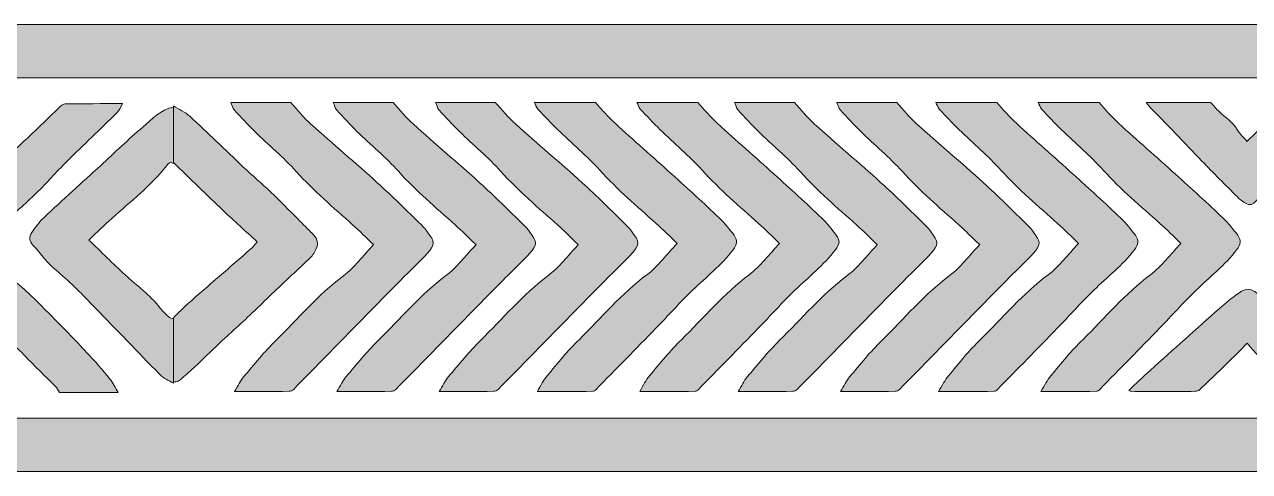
# Model space of a CAD drawing. Header units: millimetres. Extents: x 81 to 254, y 76 to 204.
# Drawn here: x 190.88 to 199, y 193.41 to 196.37 of the extents above; entities that cross this region are included whole.
import ezdxf

# ---------------------------------------------------------------- set-up
doc = ezdxf.new("R2010")
doc.units = ezdxf.units.MM
doc.header["$MEASUREMENT"] = 0
doc.layers.get('0').update_dxf_attribs({"lineweight": 0})

# ---------------------------------------------------------------- blocks, each defined once
blk = doc.blocks.new('Block_10')
at = {"true_color": 0xbbbdbf, "transparency": 33554687}
h = blk.add_hatch(color=9, dxfattribs=at)
h.dxf.hatch_style = 2
h.paths.add_polyline_path([(253.1243, 196.0185), (80.8699, 196.0185), (80.8699, 196.3713), (253.1243, 196.3713)])
h = blk.add_hatch(color=9, dxfattribs=at)
h.dxf.hatch_style = 2
h.paths.add_polyline_path([(253.1243, 193.4133), (80.8699, 193.4133), (80.8699, 193.7661), (253.1243, 193.7661)])
for points in [[(253.1243, 196.0185), (80.8699, 196.0185), (80.8699, 196.3713), (253.1243, 196.3713)], [(253.1243, 193.4133), (80.8699, 193.4133), (80.8699, 193.7661), (253.1243, 193.7661)]]:
    blk.add_lwpolyline(points, close=True)
blk = doc.blocks.new('Block_11')
at = {"true_color": 0xbbbdbf, "transparency": 33554687}
h = blk.add_hatch(color=9, dxfattribs=at)
edge = h.paths.add_edge_path()
edge.add_spline(control_points=[(191.1157, 193.9356), (191.1057, 193.9501), (191.0981, 193.9659), (191.0861, 193.9776), (191.0082, 194.0568), (190.9269, 194.1347), (190.8504, 194.2146), (190.7491, 194.32), (190.6506, 194.4268), (190.55, 194.5323), (190.518, 194.5653), (190.4839, 194.5956), (190.4501, 194.626), (190.366, 194.7011), (190.2806, 194.7755), (190.2121, 194.8651), (190.1869, 194.8974), (190.1807, 194.9271), (190.2041, 194.9587), (190.231, 194.9953), (190.2582, 195.0332), (190.2916, 195.0635), (190.468, 195.2261), (190.6485, 195.386), (190.8263, 195.5486), (190.9262, 195.6402), (191.022, 195.736), (191.1205, 195.829), (191.1291, 195.8373), (191.1419, 195.8462), (191.1526, 195.8462), (191.2745, 195.8476), (191.3982, 195.8476), (191.5325, 195.8476), (191.5177, 195.8228), (191.5112, 195.8021), (191.4967, 195.7883), (191.3858, 195.6788), (191.2721, 195.572), (191.1612, 195.4624), (191.0923, 195.3949), (191.031, 195.3212), (190.9617, 195.255), (190.888, 195.1834), (190.8091, 195.1173), (190.7326, 195.0484), (190.6844, 195.0043), (190.6358, 194.9587), (190.5865, 194.9126), (190.5927, 194.9029), (190.5969, 194.8954), (190.6024, 194.8892), (190.674, 194.8044), (190.754, 194.7266), (190.8394, 194.6556), (190.9145, 194.5936), (190.982, 194.5226), (191.0509, 194.4537), (191.1336, 194.3704), (191.2156, 194.2856), (191.2969, 194.1995), (191.3493, 194.1437), (191.3999, 194.0851), (191.4485, 194.0252), (191.4702, 193.9983), (191.4857, 193.9659), (191.5043, 193.9356), (191.3748, 193.9356), (191.2452, 193.9356), (191.1157, 193.9356)], knot_values=[0, 0, 0, 0, 1, 1, 1, 2, 2, 2, 3, 3, 3, 4, 4, 4, 5, 5, 5, 6, 6, 6, 7, 7, 7, 8, 8, 8, 9, 9, 9, 10, 10, 10, 11, 11, 11, 12, 12, 12, 13, 13, 13, 14, 14, 14, 15, 15, 15, 16, 16, 16, 17, 17, 17, 18, 18, 18, 19, 19, 19, 20, 20, 20, 21, 21, 21, 22, 22, 22, 23, 23, 23, 23], degree=3, periodic=0)
h = blk.add_hatch(color=9, dxfattribs=at)
edge = h.paths.add_edge_path()
edge.add_spline(control_points=[(191.8698, 193.9969), (191.8385, 194.0162), (191.8027, 194.0313), (191.7772, 194.0575), (191.6324, 194.2036), (191.4929, 194.3531), (191.3486, 194.4992), (191.2704, 194.5798), (191.1922, 194.6632), (191.1054, 194.7335), (191.0402, 194.7851), (190.9951, 194.8513), (190.9393, 194.9105), (190.9159, 194.936), (190.9121, 194.9657), (190.9324, 194.9939), (190.9565, 195.0291), (190.9807, 195.0656), (191.013, 195.0945), (191.1364, 195.2109), (191.2624, 195.3239), (191.3882, 195.4383), (191.4795, 195.5231), (191.5701, 195.6106), (191.6666, 195.6912), (191.7276, 195.7436), (191.7823, 195.8104), (191.8698, 195.8249), (191.8698, 195.7001), (191.8698, 195.5754), (191.8698, 195.4514), (191.8481, 195.468), (191.8357, 195.4507), (191.8247, 195.4363), (191.72, 195.3019), (191.5849, 195.1999), (191.4612, 195.0869), (191.4116, 195.0428), (191.3658, 194.9973), (191.3093, 194.945), (191.392, 194.8651), (191.4702, 194.7886), (191.5505, 194.7142), (191.6273, 194.6425), (191.7151, 194.5825), (191.7803, 194.4971), (191.7978, 194.4751), (191.8175, 194.4551), (191.8385, 194.4358), (191.8457, 194.4289), (191.8588, 194.4275), (191.8698, 194.4234), (191.8698, 194.2808), (191.8698, 194.1388), (191.8698, 193.9969)], knot_values=[0, 0, 0, 0, 1, 1, 1, 2, 2, 2, 3, 3, 3, 4, 4, 4, 5, 5, 5, 6, 6, 6, 7, 7, 7, 8, 8, 8, 9, 9, 9, 10, 10, 10, 11, 11, 11, 12, 12, 12, 13, 13, 13, 14, 14, 14, 15, 15, 15, 16, 16, 16, 17, 17, 17, 18, 18, 18, 18], degree=3, periodic=0)
for points, knots in [([(191.1157, 193.9356), (191.1057, 193.9501), (191.0981, 193.9659), (191.0861, 193.9776), (191.0082, 194.0568), (190.9269, 194.1347), (190.8504, 194.2146), (190.7491, 194.32), (190.6506, 194.4268), (190.55, 194.5323), (190.518, 194.5653), (190.4839, 194.5956), (190.4501, 194.626), (190.366, 194.7011), (190.2806, 194.7755), (190.2121, 194.8651), (190.1869, 194.8974), (190.1807, 194.9271), (190.2041, 194.9587), (190.231, 194.9953), (190.2582, 195.0332), (190.2916, 195.0635), (190.468, 195.2261), (190.6485, 195.386), (190.8263, 195.5486), (190.9262, 195.6402), (191.022, 195.736), (191.1205, 195.829), (191.1291, 195.8373), (191.1419, 195.8462), (191.1526, 195.8462), (191.2745, 195.8476), (191.3982, 195.8476), (191.5325, 195.8476), (191.5177, 195.8228), (191.5112, 195.8021), (191.4967, 195.7883), (191.3858, 195.6788), (191.2721, 195.572), (191.1612, 195.4624), (191.0923, 195.3949), (191.031, 195.3212), (190.9617, 195.255), (190.888, 195.1834), (190.8091, 195.1173), (190.7326, 195.0484), (190.6844, 195.0043), (190.6358, 194.9587), (190.5865, 194.9126), (190.5927, 194.9029), (190.5969, 194.8954), (190.6024, 194.8892), (190.674, 194.8044), (190.754, 194.7266), (190.8394, 194.6556), (190.9145, 194.5936), (190.982, 194.5226), (191.0509, 194.4537), (191.1336, 194.3704), (191.2156, 194.2856), (191.2969, 194.1995), (191.3493, 194.1437), (191.3999, 194.0851), (191.4485, 194.0252), (191.4702, 193.9983), (191.4857, 193.9659), (191.5043, 193.9356), (191.3748, 193.9356), (191.2452, 193.9356), (191.1157, 193.9356)], [0, 0, 0, 0, 1, 1, 1, 2, 2, 2, 3, 3, 3, 4, 4, 4, 5, 5, 5, 6, 6, 6, 7, 7, 7, 8, 8, 8, 9, 9, 9, 10, 10, 10, 11, 11, 11, 12, 12, 12, 13, 13, 13, 14, 14, 14, 15, 15, 15, 16, 16, 16, 17, 17, 17, 18, 18, 18, 19, 19, 19, 20, 20, 20, 21, 21, 21, 22, 22, 22, 23, 23, 23, 23]), ([(191.8698, 193.9969), (191.8385, 194.0162), (191.8027, 194.0313), (191.7772, 194.0575), (191.6324, 194.2036), (191.4929, 194.3531), (191.3486, 194.4992), (191.2704, 194.5798), (191.1922, 194.6632), (191.1054, 194.7335), (191.0402, 194.7851), (190.9951, 194.8513), (190.9393, 194.9105), (190.9159, 194.936), (190.9121, 194.9657), (190.9324, 194.9939), (190.9565, 195.0291), (190.9807, 195.0656), (191.013, 195.0945), (191.1364, 195.2109), (191.2624, 195.3239), (191.3882, 195.4383), (191.4795, 195.5231), (191.5701, 195.6106), (191.6666, 195.6912), (191.7276, 195.7436), (191.7823, 195.8104), (191.8698, 195.8249), (191.8698, 195.7001), (191.8698, 195.5754), (191.8698, 195.4514), (191.8481, 195.468), (191.8357, 195.4507), (191.8247, 195.4363), (191.72, 195.3019), (191.5849, 195.1999), (191.4612, 195.0869), (191.4116, 195.0428), (191.3658, 194.9973), (191.3093, 194.945), (191.392, 194.8651), (191.4702, 194.7886), (191.5505, 194.7142), (191.6273, 194.6425), (191.7151, 194.5825), (191.7803, 194.4971), (191.7978, 194.4751), (191.8175, 194.4551), (191.8385, 194.4358), (191.8457, 194.4289), (191.8588, 194.4275), (191.8698, 194.4234), (191.8698, 194.2808), (191.8698, 194.1388), (191.8698, 193.9969)], [0, 0, 0, 0, 1, 1, 1, 2, 2, 2, 3, 3, 3, 4, 4, 4, 5, 5, 5, 6, 6, 6, 7, 7, 7, 8, 8, 8, 9, 9, 9, 10, 10, 10, 11, 11, 11, 12, 12, 12, 13, 13, 13, 14, 14, 14, 15, 15, 15, 16, 16, 16, 17, 17, 17, 18, 18, 18, 18])]:
    blk.add_open_spline(points, degree=3, knots=knots)
blk = doc.blocks.new('Block_5')
at = {"true_color": 0xbbbdbf, "transparency": 33554687}
h = blk.add_hatch(color=9, dxfattribs=at)
edge = h.paths.add_edge_path()
edge.add_spline(control_points=[(191.8698, 195.8324), (191.9067, 195.8097), (191.947, 195.7925), (191.9783, 195.7642), (192.0975, 195.6547), (192.214, 195.541), (192.3304, 195.4301), (192.3911, 195.3735), (192.4552, 195.3191), (192.5154, 195.2619), (192.5771, 195.2034), (192.6357, 195.1421), (192.696, 195.0821), (192.7276, 195.0497), (192.7611, 195.018), (192.7928, 194.9856), (192.8307, 194.947), (192.8327, 194.9099), (192.8048, 194.8651), (192.7976, 194.854), (192.7907, 194.843), (192.7824, 194.834), (192.6963, 194.7521), (192.6095, 194.6707), (192.5227, 194.5895), (192.4786, 194.5474), (192.4365, 194.504), (192.3918, 194.4627), (192.3108, 194.3869), (192.2288, 194.3125), (192.1479, 194.2367), (192.0955, 194.187), (192.0445, 194.1361), (191.9914, 194.0871), (191.9625, 194.0603), (191.9322, 194.0355), (191.9022, 194.0114), (191.894, 194.0052), (191.8802, 194.0065), (191.8698, 194.0045), (191.8698, 194.1464), (191.8698, 194.2884), (191.8698, 194.431), (191.9026, 194.462), (191.9342, 194.4957), (191.9673, 194.5254), (192.1055, 194.6459), (192.2443, 194.7658), (192.3828, 194.8864), (192.3973, 194.8988), (192.4093, 194.9147), (192.4255, 194.9319), (192.3483, 195.0036), (192.2726, 195.0711), (192.1992, 195.1407), (192.0886, 195.2461), (191.979, 195.3529), (191.8698, 195.459), (191.8698, 195.5837), (191.8698, 195.7077), (191.8698, 195.8324)], knot_values=[0, 0, 0, 0, 1, 1, 1, 2, 2, 2, 3, 3, 3, 4, 4, 4, 5, 5, 5, 6, 6, 6, 7, 7, 7, 8, 8, 8, 9, 9, 9, 10, 10, 10, 11, 11, 11, 12, 12, 12, 13, 13, 13, 14, 14, 14, 15, 15, 15, 16, 16, 16, 17, 17, 17, 18, 18, 18, 19, 19, 19, 20, 20, 20, 20], degree=3, periodic=0)
h = blk.add_hatch(color=9, dxfattribs=at)
edge = h.paths.add_edge_path()
edge.add_spline(control_points=[(192.6474, 195.8552), (192.6908, 195.8069), (192.7328, 195.7553), (192.7807, 195.7119), (192.9264, 195.5816), (193.0756, 195.4555), (193.2199, 195.3246), (193.3198, 195.235), (193.415, 195.14), (193.5121, 195.0463), (193.5266, 195.0318), (193.54, 195.0146), (193.5535, 194.9973), (193.6017, 194.9347), (193.6031, 194.914), (193.55, 194.8554), (193.4815, 194.781), (193.4074, 194.7121), (193.3364, 194.6404), (193.2427, 194.5447), (193.149, 194.4482), (193.0546, 194.3524), (192.9251, 194.2201), (192.7955, 194.0878), (192.6663, 193.9569), (192.6581, 193.9493), (192.646, 193.9438), (192.6367, 193.9438), (192.5186, 193.9431), (192.3997, 193.9431), (192.2739, 193.9431), (192.2967, 193.979), (192.3136, 194.0135), (192.3366, 194.041), (192.4045, 194.1223), (192.4717, 194.2057), (192.5475, 194.2794), (192.696, 194.4241), (192.8283, 194.5825), (192.9953, 194.7073), (193.0694, 194.7631), (193.1262, 194.8423), (193.1958, 194.9147), (193.1476, 194.9608), (193.1028, 195.0049), (193.057, 195.0463), (192.9299, 195.16), (192.7993, 195.2702), (192.6839, 195.3983), (192.5978, 195.4927), (192.4996, 195.5747), (192.4083, 195.6636), (192.3615, 195.7091), (192.317, 195.756), (192.2739, 195.8042), (192.2615, 195.8173), (192.2577, 195.8379), (192.2505, 195.8552), (192.3828, 195.8552), (192.5144, 195.8552), (192.6474, 195.8552)], knot_values=[0, 0, 0, 0, 1, 1, 1, 2, 2, 2, 3, 3, 3, 4, 4, 4, 5, 5, 5, 6, 6, 6, 7, 7, 7, 8, 8, 8, 9, 9, 9, 10, 10, 10, 11, 11, 11, 12, 12, 12, 13, 13, 13, 14, 14, 14, 15, 15, 15, 16, 16, 16, 17, 17, 17, 18, 18, 18, 19, 19, 19, 20, 20, 20, 20], degree=3, periodic=0)
h = blk.add_hatch(color=9, dxfattribs=at)
edge = h.paths.add_edge_path()
edge.add_spline(control_points=[(193.3247, 195.8552), (193.3691, 195.8069), (193.4105, 195.7553), (193.4591, 195.7119), (193.6031, 195.5816), (193.7533, 195.4555), (193.8983, 195.3246), (193.9968, 195.235), (194.0926, 195.14), (194.1894, 195.0463), (194.2053, 195.0318), (194.2183, 195.0146), (194.2314, 194.9973), (194.2783, 194.9347), (194.2817, 194.914), (194.2287, 194.8554), (194.1598, 194.781), (194.0854, 194.7121), (194.0144, 194.6404), (193.9193, 194.5447), (193.8256, 194.4482), (193.7319, 194.3524), (193.6024, 194.2201), (193.4728, 194.0878), (193.3433, 193.9569), (193.3364, 193.9493), (193.324, 193.9438), (193.3143, 193.9438), (193.1965, 193.9431), (193.0784, 193.9431), (192.9523, 193.9431), (192.9757, 193.979), (192.9912, 194.0135), (193.014, 194.041), (193.0829, 194.1223), (193.1497, 194.2057), (193.2255, 194.2794), (193.3729, 194.4241), (193.5066, 194.5825), (193.6726, 194.7073), (193.7477, 194.7631), (193.8046, 194.8423), (193.8745, 194.9147), (193.8256, 194.9608), (193.7812, 195.0049), (193.7354, 195.0463), (193.6079, 195.16), (193.4776, 195.2702), (193.3619, 195.3983), (193.2765, 195.4927), (193.1779, 195.5747), (193.0856, 195.6636), (193.0398, 195.7091), (192.9953, 195.756), (192.9519, 195.8042), (192.9399, 195.8173), (192.9361, 195.8379), (192.9288, 195.8552), (193.0608, 195.8552), (193.1927, 195.8552), (193.3247, 195.8552)], knot_values=[0, 0, 0, 0, 1, 1, 1, 2, 2, 2, 3, 3, 3, 4, 4, 4, 5, 5, 5, 6, 6, 6, 7, 7, 7, 8, 8, 8, 9, 9, 9, 10, 10, 10, 11, 11, 11, 12, 12, 12, 13, 13, 13, 14, 14, 14, 15, 15, 15, 16, 16, 16, 17, 17, 17, 18, 18, 18, 19, 19, 19, 20, 20, 20, 20], degree=3, periodic=0)
h = blk.add_hatch(color=9, dxfattribs=at)
edge = h.paths.add_edge_path()
edge.add_spline(control_points=[(194.002, 195.8552), (194.0478, 195.8069), (194.0881, 195.7553), (194.1371, 195.7119), (194.2824, 195.5816), (194.4312, 195.4555), (194.577, 195.3246), (194.6759, 195.235), (194.7716, 195.14), (194.8667, 195.0463), (194.8833, 195.0318), (194.8963, 195.0146), (194.9094, 194.9973), (194.9566, 194.9347), (194.9597, 194.914), (194.906, 194.8554), (194.8371, 194.781), (194.763, 194.7121), (194.692, 194.6404), (194.5976, 194.5447), (194.5046, 194.4482), (194.4103, 194.3524), (194.2807, 194.2201), (194.1512, 194.0878), (194.0206, 193.9569), (194.0144, 193.9493), (194.002, 193.9438), (193.992, 193.9438), (193.8745, 193.9431), (193.756, 193.9431), (193.6306, 193.9431), (193.6527, 193.979), (193.6689, 194.0135), (193.6923, 194.041), (193.7602, 194.1223), (193.828, 194.2057), (193.9028, 194.2794), (194.0509, 194.4241), (194.1839, 194.5825), (194.3496, 194.7073), (194.4251, 194.7631), (194.4829, 194.8423), (194.5515, 194.9147), (194.5029, 194.9608), (194.4599, 195.0049), (194.4134, 195.0463), (194.2852, 195.16), (194.1549, 195.2702), (194.0396, 195.3983), (193.9545, 195.4927), (193.8552, 195.5747), (193.7643, 195.6636), (193.7174, 195.7091), (193.6726, 195.756), (193.6299, 195.8042), (193.6182, 195.8173), (193.6134, 195.8379), (193.6068, 195.8552), (193.7381, 195.8552), (193.8714, 195.8552), (194.002, 195.8552)], knot_values=[0, 0, 0, 0, 1, 1, 1, 2, 2, 2, 3, 3, 3, 4, 4, 4, 5, 5, 5, 6, 6, 6, 7, 7, 7, 8, 8, 8, 9, 9, 9, 10, 10, 10, 11, 11, 11, 12, 12, 12, 13, 13, 13, 14, 14, 14, 15, 15, 15, 16, 16, 16, 17, 17, 17, 18, 18, 18, 19, 19, 19, 20, 20, 20, 20], degree=3, periodic=0)
h = blk.add_hatch(color=9, dxfattribs=at)
edge = h.paths.add_edge_path()
edge.add_spline(control_points=[(194.6659, 195.8552), (194.7082, 195.809), (194.7482, 195.7601), (194.7951, 195.7174), (194.9191, 195.6037), (195.0466, 195.4935), (195.1713, 195.3805), (195.2774, 195.2847), (195.3835, 195.1882), (195.4865, 195.0897), (195.5227, 195.0559), (195.5537, 195.0166), (195.5833, 194.9774), (195.6098, 194.9402), (195.6036, 194.9174), (195.5771, 194.8809), (195.5006, 194.7782), (195.3993, 194.7011), (195.308, 194.6129), (195.225, 194.5316), (195.1471, 194.4448), (195.0659, 194.3614), (194.9342, 194.2256), (194.8013, 194.0913), (194.6696, 193.9562), (194.6641, 193.9507), (194.6545, 193.9438), (194.6483, 193.9438), (194.5274, 193.9431), (194.4078, 193.9431), (194.2804, 193.9431), (194.3041, 193.9824), (194.3203, 194.0182), (194.3455, 194.0472), (194.414, 194.1285), (194.4805, 194.2119), (194.5567, 194.2856), (194.7045, 194.431), (194.8378, 194.5901), (195.0066, 194.7155), (195.0807, 194.772), (195.1375, 194.8506), (195.2071, 194.9229), (195.1582, 194.9698), (195.1134, 195.0132), (195.0672, 195.0545), (194.9411, 195.1682), (194.8099, 195.2791), (194.6952, 195.4066), (194.6083, 195.5017), (194.5077, 195.5851), (194.4158, 195.6746), (194.3706, 195.7187), (194.3276, 195.7649), (194.2845, 195.8118), (194.2731, 195.8235), (194.269, 195.8407), (194.2611, 195.8552), (194.3968, 195.8552), (194.5311, 195.8552), (194.6659, 195.8552)], knot_values=[0, 0, 0, 0, 1, 1, 1, 2, 2, 2, 3, 3, 3, 4, 4, 4, 5, 5, 5, 6, 6, 6, 7, 7, 7, 8, 8, 8, 9, 9, 9, 10, 10, 10, 11, 11, 11, 12, 12, 12, 13, 13, 13, 14, 14, 14, 15, 15, 15, 16, 16, 16, 17, 17, 17, 18, 18, 18, 19, 19, 19, 20, 20, 20, 20], degree=3, periodic=0)
h = blk.add_hatch(color=9, dxfattribs=at)
edge = h.paths.add_edge_path()
edge.add_spline(control_points=[(195.3435, 195.8552), (195.3859, 195.809), (195.4265, 195.7601), (195.4724, 195.7174), (195.5964, 195.6037), (195.7246, 195.4935), (195.8486, 195.3805), (195.9547, 195.2847), (196.0608, 195.1882), (196.1652, 195.0897), (196.2007, 195.0559), (196.232, 195.0166), (196.2606, 194.9774), (196.2882, 194.9402), (196.2827, 194.9174), (196.2554, 194.8809), (196.1779, 194.7782), (196.0773, 194.7011), (195.986, 194.6129), (195.9026, 194.5316), (195.8251, 194.4448), (195.7432, 194.3614), (195.6122, 194.2256), (195.4796, 194.0913), (195.3477, 193.9562), (195.3421, 193.9507), (195.3328, 193.9438), (195.3256, 193.9438), (195.2057, 193.9431), (195.0858, 193.9431), (194.9584, 193.9431), (194.9825, 193.9824), (194.999, 194.0182), (195.0231, 194.0472), (195.0924, 194.1285), (195.1588, 194.2119), (195.2347, 194.2856), (195.3828, 194.431), (195.5165, 194.5901), (195.6832, 194.7155), (195.759, 194.772), (195.8162, 194.8506), (195.8844, 194.9229), (195.8362, 194.9698), (195.7917, 195.0132), (195.7459, 195.0545), (195.6184, 195.1682), (195.4886, 195.2791), (195.3725, 195.4066), (195.286, 195.5017), (195.1871, 195.5851), (195.0948, 195.6746), (195.0486, 195.7187), (195.0059, 195.7649), (194.9625, 195.8118), (194.9511, 195.8235), (194.948, 195.8407), (194.9394, 195.8552), (195.0738, 195.8552), (195.2095, 195.8552), (195.3435, 195.8552)], knot_values=[0, 0, 0, 0, 1, 1, 1, 2, 2, 2, 3, 3, 3, 4, 4, 4, 5, 5, 5, 6, 6, 6, 7, 7, 7, 8, 8, 8, 9, 9, 9, 10, 10, 10, 11, 11, 11, 12, 12, 12, 13, 13, 13, 14, 14, 14, 15, 15, 15, 16, 16, 16, 17, 17, 17, 18, 18, 18, 19, 19, 19, 20, 20, 20, 20], degree=3, periodic=0)
h = blk.add_hatch(color=9, dxfattribs=at)
edge = h.paths.add_edge_path()
edge.add_spline(control_points=[(195.9829, 195.8552), (196.0274, 195.8069), (196.069, 195.7553), (196.1173, 195.7119), (196.2623, 195.5816), (196.4115, 195.4555), (196.5566, 195.3246), (196.6561, 195.235), (196.7512, 195.14), (196.8476, 195.0463), (196.8635, 195.0318), (196.8766, 195.0146), (196.8897, 194.9973), (196.9365, 194.9347), (196.94, 194.914), (196.8876, 194.8554), (196.818, 194.781), (196.7439, 194.7121), (196.6723, 194.6404), (196.5782, 194.5447), (196.4838, 194.4482), (196.3898, 194.3524), (196.2606, 194.2201), (196.1311, 194.0878), (196.0015, 193.9569), (195.9946, 193.9493), (195.9822, 193.9438), (195.9719, 193.9438), (195.8548, 193.9431), (195.7363, 193.9431), (195.6109, 193.9431), (195.6333, 193.979), (195.6487, 194.0135), (195.6722, 194.041), (195.7418, 194.1223), (195.8079, 194.2057), (195.883, 194.2794), (196.0312, 194.4241), (196.1645, 194.5825), (196.3309, 194.7073), (196.406, 194.7631), (196.4632, 194.8423), (196.5324, 194.9147), (196.4838, 194.9608), (196.4397, 195.0049), (196.3936, 195.0463), (196.2654, 195.16), (196.1359, 195.2702), (196.0208, 195.3983), (195.9354, 195.4927), (195.8362, 195.5747), (195.7445, 195.6636), (195.698, 195.7091), (195.6536, 195.756), (195.6098, 195.8042), (195.5981, 195.8173), (195.5943, 195.8379), (195.5874, 195.8552), (195.719, 195.8552), (195.851, 195.8552), (195.9829, 195.8552)], knot_values=[0, 0, 0, 0, 1, 1, 1, 2, 2, 2, 3, 3, 3, 4, 4, 4, 5, 5, 5, 6, 6, 6, 7, 7, 7, 8, 8, 8, 9, 9, 9, 10, 10, 10, 11, 11, 11, 12, 12, 12, 13, 13, 13, 14, 14, 14, 15, 15, 15, 16, 16, 16, 17, 17, 17, 18, 18, 18, 19, 19, 19, 20, 20, 20, 20], degree=3, periodic=0)
h = blk.add_hatch(color=9, dxfattribs=at)
edge = h.paths.add_edge_path()
edge.add_spline(control_points=[(196.6613, 195.8552), (196.7057, 195.8069), (196.7471, 195.7553), (196.7946, 195.7119), (196.9407, 195.5816), (197.0895, 195.4555), (197.2349, 195.3246), (197.3341, 195.235), (197.4292, 195.14), (197.5246, 195.0463), (197.5408, 195.0318), (197.5542, 195.0146), (197.5673, 194.9973), (197.6149, 194.9347), (197.6173, 194.914), (197.5642, 194.8554), (197.4953, 194.781), (197.4216, 194.7121), (197.3503, 194.6404), (197.2559, 194.5447), (197.1632, 194.4482), (197.0688, 194.3524), (196.9393, 194.2201), (196.8094, 194.0878), (196.6799, 193.9569), (196.6723, 193.9493), (196.6602, 193.9438), (196.6502, 193.9438), (196.5324, 193.9431), (196.4136, 193.9431), (196.2889, 193.9431), (196.3109, 193.979), (196.3271, 194.0135), (196.3505, 194.041), (196.4184, 194.1223), (196.4856, 194.2057), (196.5621, 194.2794), (196.7088, 194.4241), (196.8421, 194.5825), (197.0089, 194.7073), (197.0833, 194.7631), (197.1412, 194.8423), (197.2107, 194.9147), (197.1605, 194.9608), (197.1177, 195.0049), (197.0719, 195.0463), (196.9445, 195.16), (196.8132, 195.2702), (196.6988, 195.3983), (196.612, 195.4927), (196.5135, 195.5747), (196.4225, 195.6636), (196.3757, 195.7091), (196.3309, 195.756), (196.2882, 195.8042), (196.2764, 195.8173), (196.2716, 195.8379), (196.2647, 195.8552), (196.397, 195.8552), (196.5293, 195.8552), (196.6613, 195.8552)], knot_values=[0, 0, 0, 0, 1, 1, 1, 2, 2, 2, 3, 3, 3, 4, 4, 4, 5, 5, 5, 6, 6, 6, 7, 7, 7, 8, 8, 8, 9, 9, 9, 10, 10, 10, 11, 11, 11, 12, 12, 12, 13, 13, 13, 14, 14, 14, 15, 15, 15, 16, 16, 16, 17, 17, 17, 18, 18, 18, 19, 19, 19, 20, 20, 20, 20], degree=3, periodic=0)
h = blk.add_hatch(color=9, dxfattribs=at)
edge = h.paths.add_edge_path()
edge.add_spline(control_points=[(197.3238, 195.8552), (197.3668, 195.809), (197.4064, 195.7601), (197.4533, 195.7174), (197.5773, 195.6037), (197.7048, 195.4935), (197.8295, 195.3805), (197.9356, 195.2847), (198.0417, 195.1882), (198.1451, 195.0897), (198.1816, 195.0559), (198.2119, 195.0166), (198.2415, 194.9774), (198.2691, 194.9402), (198.2622, 194.9174), (198.2353, 194.8809), (198.1588, 194.7782), (198.0575, 194.7011), (197.9659, 194.6129), (197.8825, 194.5316), (197.8054, 194.4448), (197.7241, 194.3614), (197.5932, 194.2256), (197.4602, 194.0913), (197.3286, 193.9562), (197.3224, 193.9507), (197.3138, 193.9438), (197.3065, 193.9438), (197.1866, 193.9431), (197.0661, 193.9431), (196.9383, 193.9431), (196.9627, 193.9824), (196.9792, 194.0182), (197.004, 194.0472), (197.0719, 194.1285), (197.1391, 194.2119), (197.2146, 194.2856), (197.363, 194.431), (197.4964, 194.5901), (197.6648, 194.7155), (197.7399, 194.772), (197.7968, 194.8506), (197.8653, 194.9229), (197.8164, 194.9698), (197.7716, 195.0132), (197.7265, 195.0545), (197.5994, 195.1682), (197.4684, 195.2791), (197.3534, 195.4059), (197.2659, 195.5017), (197.167, 195.5851), (197.074, 195.6746), (197.0288, 195.7187), (196.9858, 195.7649), (196.9427, 195.8118), (196.9324, 195.8235), (196.9276, 195.8407), (196.919, 195.8552), (197.0544, 195.8552), (197.1894, 195.8552), (197.3238, 195.8552)], knot_values=[0, 0, 0, 0, 1, 1, 1, 2, 2, 2, 3, 3, 3, 4, 4, 4, 5, 5, 5, 6, 6, 6, 7, 7, 7, 8, 8, 8, 9, 9, 9, 10, 10, 10, 11, 11, 11, 12, 12, 12, 13, 13, 13, 14, 14, 14, 15, 15, 15, 16, 16, 16, 17, 17, 17, 18, 18, 18, 19, 19, 19, 20, 20, 20, 20], degree=3, periodic=0)
h = blk.add_hatch(color=9, dxfattribs=at)
edge = h.paths.add_edge_path()
edge.add_spline(control_points=[(198.0011, 195.8552), (198.0441, 195.809), (198.0848, 195.7601), (198.1303, 195.7174), (198.255, 195.6037), (198.3821, 195.4935), (198.5078, 195.3805), (198.6136, 195.2847), (198.7197, 195.1882), (198.8237, 195.0897), (198.8582, 195.0559), (198.8902, 195.0166), (198.9195, 194.9774), (198.9464, 194.9402), (198.9409, 194.9174), (198.9126, 194.8809), (198.8358, 194.7782), (198.7349, 194.7011), (198.6446, 194.6129), (198.5609, 194.5316), (198.483, 194.4448), (198.4017, 194.3614), (198.2705, 194.2256), (198.1378, 194.0913), (198.0059, 193.9562), (197.9997, 193.9507), (197.9911, 193.9438), (197.9845, 193.9438), (197.8639, 193.9431), (197.7437, 193.9431), (197.6166, 193.9431), (197.6407, 193.9824), (197.6573, 194.0182), (197.6821, 194.0472), (197.7499, 194.1285), (197.8171, 194.2119), (197.8929, 194.2856), (198.041, 194.431), (198.1747, 194.5901), (198.3421, 194.7155), (198.4172, 194.772), (198.4751, 194.8506), (198.5433, 194.9229), (198.4944, 194.9698), (198.4503, 195.0132), (198.4048, 195.0545), (198.276, 195.1682), (198.1464, 195.2791), (198.0307, 195.4059), (197.9442, 195.5017), (197.8454, 195.5851), (197.7527, 195.6746), (197.7061, 195.7187), (197.6638, 195.7649), (197.6204, 195.8118), (197.6097, 195.8235), (197.6056, 195.8407), (197.598, 195.8552), (197.732, 195.8552), (197.867, 195.8552), (198.0011, 195.8552)], knot_values=[0, 0, 0, 0, 1, 1, 1, 2, 2, 2, 3, 3, 3, 4, 4, 4, 5, 5, 5, 6, 6, 6, 7, 7, 7, 8, 8, 8, 9, 9, 9, 10, 10, 10, 11, 11, 11, 12, 12, 12, 13, 13, 13, 14, 14, 14, 15, 15, 15, 16, 16, 16, 17, 17, 17, 18, 18, 18, 19, 19, 19, 20, 20, 20, 20], degree=3, periodic=0)
h = blk.add_hatch(color=9, dxfattribs=at)
edge = h.paths.add_edge_path()
edge.add_spline(control_points=[(199.7381, 195.8552), (199.6895, 195.8097), (199.6403, 195.7649), (199.5927, 195.7187), (199.5169, 195.6471), (199.4435, 195.5741), (199.3691, 195.5031), (199.3133, 195.4507), (199.2547, 195.4025), (199.1993, 195.3508), (199.1441, 195.3005), (199.089, 195.2495), (199.0356, 195.1979), (199.0112, 195.1737), (198.9874, 195.1758), (198.9622, 195.1944), (198.9464, 195.2061), (198.9309, 195.2172), (198.9174, 195.2302), (198.8389, 195.3095), (198.7593, 195.388), (198.6818, 195.468), (198.564, 195.5906), (198.4462, 195.7139), (198.327, 195.8373), (198.3221, 195.8428), (198.318, 195.849), (198.3139, 195.8552), (198.4565, 195.8552), (198.5984, 195.8552), (198.7404, 195.8552), (198.7593, 195.8352), (198.7769, 195.8138), (198.7965, 195.7952), (198.8372, 195.756), (198.8871, 195.727), (198.9168, 195.676), (198.9333, 195.6464), (198.9605, 195.6223), (198.9808, 195.5982), (199.0346, 195.6492), (199.0776, 195.6919), (199.1235, 195.7319), (199.1696, 195.7739), (199.2182, 195.8138), (199.2654, 195.8552), (199.4232, 195.8552), (199.581, 195.8552), (199.7381, 195.8552)], knot_values=[0, 0, 0, 0, 1, 1, 1, 2, 2, 2, 3, 3, 3, 4, 4, 4, 5, 5, 5, 6, 6, 6, 7, 7, 7, 8, 8, 8, 9, 9, 9, 10, 10, 10, 11, 11, 11, 12, 12, 12, 13, 13, 13, 14, 14, 14, 15, 15, 15, 16, 16, 16, 16], degree=3, periodic=0)
h = blk.add_hatch(color=9, dxfattribs=at)
edge = h.paths.add_edge_path()
edge.add_spline(control_points=[(199.7339, 193.9431), (199.5968, 193.9431), (199.4601, 193.9431), (199.3233, 193.9438), (199.3116, 193.9445), (199.2985, 193.9542), (199.2885, 193.9631), (199.2158, 194.0293), (199.1431, 194.0961), (199.0711, 194.1643), (199.0408, 194.194), (199.0136, 194.227), (198.9815, 194.2622), (198.9612, 194.2415), (198.9457, 194.2229), (198.9281, 194.2057), (198.8417, 194.1216), (198.7552, 194.0375), (198.6687, 193.9548), (198.6608, 193.948), (198.6481, 193.9438), (198.6384, 193.9438), (198.4965, 193.9431), (198.3538, 193.9431), (198.2119, 193.9438), (198.2119, 193.9438), (198.2071, 193.9459), (198.1981, 193.9501), (198.2464, 193.9955), (198.2925, 194.0396), (198.3404, 194.0823), (198.4923, 194.2194), (198.6453, 194.3566), (198.7989, 194.4923), (198.8399, 194.5288), (198.8816, 194.5626), (198.9261, 194.5943), (198.9753, 194.6294), (199.005, 194.6273), (199.0494, 194.5915), (199.1417, 194.5206), (199.2306, 194.4461), (199.3088, 194.3586), (199.365, 194.2939), (199.4342, 194.2401), (199.4969, 194.1815), (199.5782, 194.1058), (199.6588, 194.03), (199.7402, 193.9542), (199.7381, 193.9507), (199.7353, 193.9466), (199.7339, 193.9431)], knot_values=[0, 0, 0, 0, 1, 1, 1, 2, 2, 2, 3, 3, 3, 4, 4, 4, 5, 5, 5, 6, 6, 6, 7, 7, 7, 8, 8, 8, 9, 9, 9, 10, 10, 10, 11, 11, 11, 12, 12, 12, 13, 13, 13, 14, 14, 14, 15, 15, 15, 16, 16, 16, 17, 17, 17, 17], degree=3, periodic=0)
for points, knots in [([(191.8698, 195.8324), (191.9067, 195.8097), (191.947, 195.7925), (191.9783, 195.7642), (192.0975, 195.6547), (192.214, 195.541), (192.3304, 195.4301), (192.3911, 195.3735), (192.4552, 195.3191), (192.5154, 195.2619), (192.5771, 195.2034), (192.6357, 195.1421), (192.696, 195.0821), (192.7276, 195.0497), (192.7611, 195.018), (192.7928, 194.9856), (192.8307, 194.947), (192.8327, 194.9099), (192.8048, 194.8651), (192.7976, 194.854), (192.7907, 194.843), (192.7824, 194.834), (192.6963, 194.7521), (192.6095, 194.6707), (192.5227, 194.5895), (192.4786, 194.5474), (192.4365, 194.504), (192.3918, 194.4627), (192.3108, 194.3869), (192.2288, 194.3125), (192.1479, 194.2367), (192.0955, 194.187), (192.0445, 194.1361), (191.9914, 194.0871), (191.9625, 194.0603), (191.9322, 194.0355), (191.9022, 194.0114), (191.894, 194.0052), (191.8802, 194.0065), (191.8698, 194.0045), (191.8698, 194.1464), (191.8698, 194.2884), (191.8698, 194.431), (191.9026, 194.462), (191.9342, 194.4957), (191.9673, 194.5254), (192.1055, 194.6459), (192.2443, 194.7658), (192.3828, 194.8864), (192.3973, 194.8988), (192.4093, 194.9147), (192.4255, 194.9319), (192.3483, 195.0036), (192.2726, 195.0711), (192.1992, 195.1407), (192.0886, 195.2461), (191.979, 195.3529), (191.8698, 195.459), (191.8698, 195.5837), (191.8698, 195.7077), (191.8698, 195.8324)], [0, 0, 0, 0, 1, 1, 1, 2, 2, 2, 3, 3, 3, 4, 4, 4, 5, 5, 5, 6, 6, 6, 7, 7, 7, 8, 8, 8, 9, 9, 9, 10, 10, 10, 11, 11, 11, 12, 12, 12, 13, 13, 13, 14, 14, 14, 15, 15, 15, 16, 16, 16, 17, 17, 17, 18, 18, 18, 19, 19, 19, 20, 20, 20, 20]), ([(192.6474, 195.8552), (192.6908, 195.8069), (192.7328, 195.7553), (192.7807, 195.7119), (192.9264, 195.5816), (193.0756, 195.4555), (193.2199, 195.3246), (193.3198, 195.235), (193.415, 195.14), (193.5121, 195.0463), (193.5266, 195.0318), (193.54, 195.0146), (193.5535, 194.9973), (193.6017, 194.9347), (193.6031, 194.914), (193.55, 194.8554), (193.4815, 194.781), (193.4074, 194.7121), (193.3364, 194.6404), (193.2427, 194.5447), (193.149, 194.4482), (193.0546, 194.3524), (192.9251, 194.2201), (192.7955, 194.0878), (192.6663, 193.9569), (192.6581, 193.9493), (192.646, 193.9438), (192.6367, 193.9438), (192.5186, 193.9431), (192.3997, 193.9431), (192.2739, 193.9431), (192.2967, 193.979), (192.3136, 194.0135), (192.3366, 194.041), (192.4045, 194.1223), (192.4717, 194.2057), (192.5475, 194.2794), (192.696, 194.4241), (192.8283, 194.5825), (192.9953, 194.7073), (193.0694, 194.7631), (193.1262, 194.8423), (193.1958, 194.9147), (193.1476, 194.9608), (193.1028, 195.0049), (193.057, 195.0463), (192.9299, 195.16), (192.7993, 195.2702), (192.6839, 195.3983), (192.5978, 195.4927), (192.4996, 195.5747), (192.4083, 195.6636), (192.3615, 195.7091), (192.317, 195.756), (192.2739, 195.8042), (192.2615, 195.8173), (192.2577, 195.8379), (192.2505, 195.8552), (192.3828, 195.8552), (192.5144, 195.8552), (192.6474, 195.8552)], [0, 0, 0, 0, 1, 1, 1, 2, 2, 2, 3, 3, 3, 4, 4, 4, 5, 5, 5, 6, 6, 6, 7, 7, 7, 8, 8, 8, 9, 9, 9, 10, 10, 10, 11, 11, 11, 12, 12, 12, 13, 13, 13, 14, 14, 14, 15, 15, 15, 16, 16, 16, 17, 17, 17, 18, 18, 18, 19, 19, 19, 20, 20, 20, 20]), ([(193.3247, 195.8552), (193.3691, 195.8069), (193.4105, 195.7553), (193.4591, 195.7119), (193.6031, 195.5816), (193.7533, 195.4555), (193.8983, 195.3246), (193.9968, 195.235), (194.0926, 195.14), (194.1894, 195.0463), (194.2053, 195.0318), (194.2183, 195.0146), (194.2314, 194.9973), (194.2783, 194.9347), (194.2817, 194.914), (194.2287, 194.8554), (194.1598, 194.781), (194.0854, 194.7121), (194.0144, 194.6404), (193.9193, 194.5447), (193.8256, 194.4482), (193.7319, 194.3524), (193.6024, 194.2201), (193.4728, 194.0878), (193.3433, 193.9569), (193.3364, 193.9493), (193.324, 193.9438), (193.3143, 193.9438), (193.1965, 193.9431), (193.0784, 193.9431), (192.9523, 193.9431), (192.9757, 193.979), (192.9912, 194.0135), (193.014, 194.041), (193.0829, 194.1223), (193.1497, 194.2057), (193.2255, 194.2794), (193.3729, 194.4241), (193.5066, 194.5825), (193.6726, 194.7073), (193.7477, 194.7631), (193.8046, 194.8423), (193.8745, 194.9147), (193.8256, 194.9608), (193.7812, 195.0049), (193.7354, 195.0463), (193.6079, 195.16), (193.4776, 195.2702), (193.3619, 195.3983), (193.2765, 195.4927), (193.1779, 195.5747), (193.0856, 195.6636), (193.0398, 195.7091), (192.9953, 195.756), (192.9519, 195.8042), (192.9399, 195.8173), (192.9361, 195.8379), (192.9288, 195.8552), (193.0608, 195.8552), (193.1927, 195.8552), (193.3247, 195.8552)], [0, 0, 0, 0, 1, 1, 1, 2, 2, 2, 3, 3, 3, 4, 4, 4, 5, 5, 5, 6, 6, 6, 7, 7, 7, 8, 8, 8, 9, 9, 9, 10, 10, 10, 11, 11, 11, 12, 12, 12, 13, 13, 13, 14, 14, 14, 15, 15, 15, 16, 16, 16, 17, 17, 17, 18, 18, 18, 19, 19, 19, 20, 20, 20, 20]), ([(194.002, 195.8552), (194.0478, 195.8069), (194.0881, 195.7553), (194.1371, 195.7119), (194.2824, 195.5816), (194.4312, 195.4555), (194.577, 195.3246), (194.6759, 195.235), (194.7716, 195.14), (194.8667, 195.0463), (194.8833, 195.0318), (194.8963, 195.0146), (194.9094, 194.9973), (194.9566, 194.9347), (194.9597, 194.914), (194.906, 194.8554), (194.8371, 194.781), (194.763, 194.7121), (194.692, 194.6404), (194.5976, 194.5447), (194.5046, 194.4482), (194.4103, 194.3524), (194.2807, 194.2201), (194.1512, 194.0878), (194.0206, 193.9569), (194.0144, 193.9493), (194.002, 193.9438), (193.992, 193.9438), (193.8745, 193.9431), (193.756, 193.9431), (193.6306, 193.9431), (193.6527, 193.979), (193.6689, 194.0135), (193.6923, 194.041), (193.7602, 194.1223), (193.828, 194.2057), (193.9028, 194.2794), (194.0509, 194.4241), (194.1839, 194.5825), (194.3496, 194.7073), (194.4251, 194.7631), (194.4829, 194.8423), (194.5515, 194.9147), (194.5029, 194.9608), (194.4599, 195.0049), (194.4134, 195.0463), (194.2852, 195.16), (194.1549, 195.2702), (194.0396, 195.3983), (193.9545, 195.4927), (193.8552, 195.5747), (193.7643, 195.6636), (193.7174, 195.7091), (193.6726, 195.756), (193.6299, 195.8042), (193.6182, 195.8173), (193.6134, 195.8379), (193.6068, 195.8552), (193.7381, 195.8552), (193.8714, 195.8552), (194.002, 195.8552)], [0, 0, 0, 0, 1, 1, 1, 2, 2, 2, 3, 3, 3, 4, 4, 4, 5, 5, 5, 6, 6, 6, 7, 7, 7, 8, 8, 8, 9, 9, 9, 10, 10, 10, 11, 11, 11, 12, 12, 12, 13, 13, 13, 14, 14, 14, 15, 15, 15, 16, 16, 16, 17, 17, 17, 18, 18, 18, 19, 19, 19, 20, 20, 20, 20]), ([(194.6659, 195.8552), (194.7082, 195.809), (194.7482, 195.7601), (194.7951, 195.7174), (194.9191, 195.6037), (195.0466, 195.4935), (195.1713, 195.3805), (195.2774, 195.2847), (195.3835, 195.1882), (195.4865, 195.0897), (195.5227, 195.0559), (195.5537, 195.0166), (195.5833, 194.9774), (195.6098, 194.9402), (195.6036, 194.9174), (195.5771, 194.8809), (195.5006, 194.7782), (195.3993, 194.7011), (195.308, 194.6129), (195.225, 194.5316), (195.1471, 194.4448), (195.0659, 194.3614), (194.9342, 194.2256), (194.8013, 194.0913), (194.6696, 193.9562), (194.6641, 193.9507), (194.6545, 193.9438), (194.6483, 193.9438), (194.5274, 193.9431), (194.4078, 193.9431), (194.2804, 193.9431), (194.3041, 193.9824), (194.3203, 194.0182), (194.3455, 194.0472), (194.414, 194.1285), (194.4805, 194.2119), (194.5567, 194.2856), (194.7045, 194.431), (194.8378, 194.5901), (195.0066, 194.7155), (195.0807, 194.772), (195.1375, 194.8506), (195.2071, 194.9229), (195.1582, 194.9698), (195.1134, 195.0132), (195.0672, 195.0545), (194.9411, 195.1682), (194.8099, 195.2791), (194.6952, 195.4066), (194.6083, 195.5017), (194.5077, 195.5851), (194.4158, 195.6746), (194.3706, 195.7187), (194.3276, 195.7649), (194.2845, 195.8118), (194.2731, 195.8235), (194.269, 195.8407), (194.2611, 195.8552), (194.3968, 195.8552), (194.5311, 195.8552), (194.6659, 195.8552)], [0, 0, 0, 0, 1, 1, 1, 2, 2, 2, 3, 3, 3, 4, 4, 4, 5, 5, 5, 6, 6, 6, 7, 7, 7, 8, 8, 8, 9, 9, 9, 10, 10, 10, 11, 11, 11, 12, 12, 12, 13, 13, 13, 14, 14, 14, 15, 15, 15, 16, 16, 16, 17, 17, 17, 18, 18, 18, 19, 19, 19, 20, 20, 20, 20]), ([(195.3435, 195.8552), (195.3859, 195.809), (195.4265, 195.7601), (195.4724, 195.7174), (195.5964, 195.6037), (195.7246, 195.4935), (195.8486, 195.3805), (195.9547, 195.2847), (196.0608, 195.1882), (196.1652, 195.0897), (196.2007, 195.0559), (196.232, 195.0166), (196.2606, 194.9774), (196.2882, 194.9402), (196.2827, 194.9174), (196.2554, 194.8809), (196.1779, 194.7782), (196.0773, 194.7011), (195.986, 194.6129), (195.9026, 194.5316), (195.8251, 194.4448), (195.7432, 194.3614), (195.6122, 194.2256), (195.4796, 194.0913), (195.3477, 193.9562), (195.3421, 193.9507), (195.3328, 193.9438), (195.3256, 193.9438), (195.2057, 193.9431), (195.0858, 193.9431), (194.9584, 193.9431), (194.9825, 193.9824), (194.999, 194.0182), (195.0231, 194.0472), (195.0924, 194.1285), (195.1588, 194.2119), (195.2347, 194.2856), (195.3828, 194.431), (195.5165, 194.5901), (195.6832, 194.7155), (195.759, 194.772), (195.8162, 194.8506), (195.8844, 194.9229), (195.8362, 194.9698), (195.7917, 195.0132), (195.7459, 195.0545), (195.6184, 195.1682), (195.4886, 195.2791), (195.3725, 195.4066), (195.286, 195.5017), (195.1871, 195.5851), (195.0948, 195.6746), (195.0486, 195.7187), (195.0059, 195.7649), (194.9625, 195.8118), (194.9511, 195.8235), (194.948, 195.8407), (194.9394, 195.8552), (195.0738, 195.8552), (195.2095, 195.8552), (195.3435, 195.8552)], [0, 0, 0, 0, 1, 1, 1, 2, 2, 2, 3, 3, 3, 4, 4, 4, 5, 5, 5, 6, 6, 6, 7, 7, 7, 8, 8, 8, 9, 9, 9, 10, 10, 10, 11, 11, 11, 12, 12, 12, 13, 13, 13, 14, 14, 14, 15, 15, 15, 16, 16, 16, 17, 17, 17, 18, 18, 18, 19, 19, 19, 20, 20, 20, 20]), ([(195.9829, 195.8552), (196.0274, 195.8069), (196.069, 195.7553), (196.1173, 195.7119), (196.2623, 195.5816), (196.4115, 195.4555), (196.5566, 195.3246), (196.6561, 195.235), (196.7512, 195.14), (196.8476, 195.0463), (196.8635, 195.0318), (196.8766, 195.0146), (196.8897, 194.9973), (196.9365, 194.9347), (196.94, 194.914), (196.8876, 194.8554), (196.818, 194.781), (196.7439, 194.7121), (196.6723, 194.6404), (196.5782, 194.5447), (196.4838, 194.4482), (196.3898, 194.3524), (196.2606, 194.2201), (196.1311, 194.0878), (196.0015, 193.9569), (195.9946, 193.9493), (195.9822, 193.9438), (195.9719, 193.9438), (195.8548, 193.9431), (195.7363, 193.9431), (195.6109, 193.9431), (195.6333, 193.979), (195.6487, 194.0135), (195.6722, 194.041), (195.7418, 194.1223), (195.8079, 194.2057), (195.883, 194.2794), (196.0312, 194.4241), (196.1645, 194.5825), (196.3309, 194.7073), (196.406, 194.7631), (196.4632, 194.8423), (196.5324, 194.9147), (196.4838, 194.9608), (196.4397, 195.0049), (196.3936, 195.0463), (196.2654, 195.16), (196.1359, 195.2702), (196.0208, 195.3983), (195.9354, 195.4927), (195.8362, 195.5747), (195.7445, 195.6636), (195.698, 195.7091), (195.6536, 195.756), (195.6098, 195.8042), (195.5981, 195.8173), (195.5943, 195.8379), (195.5874, 195.8552), (195.719, 195.8552), (195.851, 195.8552), (195.9829, 195.8552)], [0, 0, 0, 0, 1, 1, 1, 2, 2, 2, 3, 3, 3, 4, 4, 4, 5, 5, 5, 6, 6, 6, 7, 7, 7, 8, 8, 8, 9, 9, 9, 10, 10, 10, 11, 11, 11, 12, 12, 12, 13, 13, 13, 14, 14, 14, 15, 15, 15, 16, 16, 16, 17, 17, 17, 18, 18, 18, 19, 19, 19, 20, 20, 20, 20]), ([(196.6613, 195.8552), (196.7057, 195.8069), (196.7471, 195.7553), (196.7946, 195.7119), (196.9407, 195.5816), (197.0895, 195.4555), (197.2349, 195.3246), (197.3341, 195.235), (197.4292, 195.14), (197.5246, 195.0463), (197.5408, 195.0318), (197.5542, 195.0146), (197.5673, 194.9973), (197.6149, 194.9347), (197.6173, 194.914), (197.5642, 194.8554), (197.4953, 194.781), (197.4216, 194.7121), (197.3503, 194.6404), (197.2559, 194.5447), (197.1632, 194.4482), (197.0688, 194.3524), (196.9393, 194.2201), (196.8094, 194.0878), (196.6799, 193.9569), (196.6723, 193.9493), (196.6602, 193.9438), (196.6502, 193.9438), (196.5324, 193.9431), (196.4136, 193.9431), (196.2889, 193.9431), (196.3109, 193.979), (196.3271, 194.0135), (196.3505, 194.041), (196.4184, 194.1223), (196.4856, 194.2057), (196.5621, 194.2794), (196.7088, 194.4241), (196.8421, 194.5825), (197.0089, 194.7073), (197.0833, 194.7631), (197.1412, 194.8423), (197.2107, 194.9147), (197.1605, 194.9608), (197.1177, 195.0049), (197.0719, 195.0463), (196.9445, 195.16), (196.8132, 195.2702), (196.6988, 195.3983), (196.612, 195.4927), (196.5135, 195.5747), (196.4225, 195.6636), (196.3757, 195.7091), (196.3309, 195.756), (196.2882, 195.8042), (196.2764, 195.8173), (196.2716, 195.8379), (196.2647, 195.8552), (196.397, 195.8552), (196.5293, 195.8552), (196.6613, 195.8552)], [0, 0, 0, 0, 1, 1, 1, 2, 2, 2, 3, 3, 3, 4, 4, 4, 5, 5, 5, 6, 6, 6, 7, 7, 7, 8, 8, 8, 9, 9, 9, 10, 10, 10, 11, 11, 11, 12, 12, 12, 13, 13, 13, 14, 14, 14, 15, 15, 15, 16, 16, 16, 17, 17, 17, 18, 18, 18, 19, 19, 19, 20, 20, 20, 20]), ([(197.3238, 195.8552), (197.3668, 195.809), (197.4064, 195.7601), (197.4533, 195.7174), (197.5773, 195.6037), (197.7048, 195.4935), (197.8295, 195.3805), (197.9356, 195.2847), (198.0417, 195.1882), (198.1451, 195.0897), (198.1816, 195.0559), (198.2119, 195.0166), (198.2415, 194.9774), (198.2691, 194.9402), (198.2622, 194.9174), (198.2353, 194.8809), (198.1588, 194.7782), (198.0575, 194.7011), (197.9659, 194.6129), (197.8825, 194.5316), (197.8054, 194.4448), (197.7241, 194.3614), (197.5932, 194.2256), (197.4602, 194.0913), (197.3286, 193.9562), (197.3224, 193.9507), (197.3138, 193.9438), (197.3065, 193.9438), (197.1866, 193.9431), (197.0661, 193.9431), (196.9383, 193.9431), (196.9627, 193.9824), (196.9792, 194.0182), (197.004, 194.0472), (197.0719, 194.1285), (197.1391, 194.2119), (197.2146, 194.2856), (197.363, 194.431), (197.4964, 194.5901), (197.6648, 194.7155), (197.7399, 194.772), (197.7968, 194.8506), (197.8653, 194.9229), (197.8164, 194.9698), (197.7716, 195.0132), (197.7265, 195.0545), (197.5994, 195.1682), (197.4684, 195.2791), (197.3534, 195.4059), (197.2659, 195.5017), (197.167, 195.5851), (197.074, 195.6746), (197.0288, 195.7187), (196.9858, 195.7649), (196.9427, 195.8118), (196.9324, 195.8235), (196.9276, 195.8407), (196.919, 195.8552), (197.0544, 195.8552), (197.1894, 195.8552), (197.3238, 195.8552)], [0, 0, 0, 0, 1, 1, 1, 2, 2, 2, 3, 3, 3, 4, 4, 4, 5, 5, 5, 6, 6, 6, 7, 7, 7, 8, 8, 8, 9, 9, 9, 10, 10, 10, 11, 11, 11, 12, 12, 12, 13, 13, 13, 14, 14, 14, 15, 15, 15, 16, 16, 16, 17, 17, 17, 18, 18, 18, 19, 19, 19, 20, 20, 20, 20]), ([(198.0011, 195.8552), (198.0441, 195.809), (198.0848, 195.7601), (198.1303, 195.7174), (198.255, 195.6037), (198.3821, 195.4935), (198.5078, 195.3805), (198.6136, 195.2847), (198.7197, 195.1882), (198.8237, 195.0897), (198.8582, 195.0559), (198.8902, 195.0166), (198.9195, 194.9774), (198.9464, 194.9402), (198.9409, 194.9174), (198.9126, 194.8809), (198.8358, 194.7782), (198.7349, 194.7011), (198.6446, 194.6129), (198.5609, 194.5316), (198.483, 194.4448), (198.4017, 194.3614), (198.2705, 194.2256), (198.1378, 194.0913), (198.0059, 193.9562), (197.9997, 193.9507), (197.9911, 193.9438), (197.9845, 193.9438), (197.8639, 193.9431), (197.7437, 193.9431), (197.6166, 193.9431), (197.6407, 193.9824), (197.6573, 194.0182), (197.6821, 194.0472), (197.7499, 194.1285), (197.8171, 194.2119), (197.8929, 194.2856), (198.041, 194.431), (198.1747, 194.5901), (198.3421, 194.7155), (198.4172, 194.772), (198.4751, 194.8506), (198.5433, 194.9229), (198.4944, 194.9698), (198.4503, 195.0132), (198.4048, 195.0545), (198.276, 195.1682), (198.1464, 195.2791), (198.0307, 195.4059), (197.9442, 195.5017), (197.8454, 195.5851), (197.7527, 195.6746), (197.7061, 195.7187), (197.6638, 195.7649), (197.6204, 195.8118), (197.6097, 195.8235), (197.6056, 195.8407), (197.598, 195.8552), (197.732, 195.8552), (197.867, 195.8552), (198.0011, 195.8552)], [0, 0, 0, 0, 1, 1, 1, 2, 2, 2, 3, 3, 3, 4, 4, 4, 5, 5, 5, 6, 6, 6, 7, 7, 7, 8, 8, 8, 9, 9, 9, 10, 10, 10, 11, 11, 11, 12, 12, 12, 13, 13, 13, 14, 14, 14, 15, 15, 15, 16, 16, 16, 17, 17, 17, 18, 18, 18, 19, 19, 19, 20, 20, 20, 20]), ([(199.7381, 195.8552), (199.6895, 195.8097), (199.6403, 195.7649), (199.5927, 195.7187), (199.5169, 195.6471), (199.4435, 195.5741), (199.3691, 195.5031), (199.3133, 195.4507), (199.2547, 195.4025), (199.1993, 195.3508), (199.1441, 195.3005), (199.089, 195.2495), (199.0356, 195.1979), (199.0112, 195.1737), (198.9874, 195.1758), (198.9622, 195.1944), (198.9464, 195.2061), (198.9309, 195.2172), (198.9174, 195.2302), (198.8389, 195.3095), (198.7593, 195.388), (198.6818, 195.468), (198.564, 195.5906), (198.4462, 195.7139), (198.327, 195.8373), (198.3221, 195.8428), (198.318, 195.849), (198.3139, 195.8552), (198.4565, 195.8552), (198.5984, 195.8552), (198.7404, 195.8552), (198.7593, 195.8352), (198.7769, 195.8138), (198.7965, 195.7952), (198.8372, 195.756), (198.8871, 195.727), (198.9168, 195.676), (198.9333, 195.6464), (198.9605, 195.6223), (198.9808, 195.5982), (199.0346, 195.6492), (199.0776, 195.6919), (199.1235, 195.7319), (199.1696, 195.7739), (199.2182, 195.8138), (199.2654, 195.8552), (199.4232, 195.8552), (199.581, 195.8552), (199.7381, 195.8552)], [0, 0, 0, 0, 1, 1, 1, 2, 2, 2, 3, 3, 3, 4, 4, 4, 5, 5, 5, 6, 6, 6, 7, 7, 7, 8, 8, 8, 9, 9, 9, 10, 10, 10, 11, 11, 11, 12, 12, 12, 13, 13, 13, 14, 14, 14, 15, 15, 15, 16, 16, 16, 16]), ([(199.7339, 193.9431), (199.5968, 193.9431), (199.4601, 193.9431), (199.3233, 193.9438), (199.3116, 193.9445), (199.2985, 193.9542), (199.2885, 193.9631), (199.2158, 194.0293), (199.1431, 194.0961), (199.0711, 194.1643), (199.0408, 194.194), (199.0136, 194.227), (198.9815, 194.2622), (198.9612, 194.2415), (198.9457, 194.2229), (198.9281, 194.2057), (198.8417, 194.1216), (198.7552, 194.0375), (198.6687, 193.9548), (198.6608, 193.948), (198.6481, 193.9438), (198.6384, 193.9438), (198.4965, 193.9431), (198.3538, 193.9431), (198.2119, 193.9438), (198.2119, 193.9438), (198.2071, 193.9459), (198.1981, 193.9501), (198.2464, 193.9955), (198.2925, 194.0396), (198.3404, 194.0823), (198.4923, 194.2194), (198.6453, 194.3566), (198.7989, 194.4923), (198.8399, 194.5288), (198.8816, 194.5626), (198.9261, 194.5943), (198.9753, 194.6294), (199.005, 194.6273), (199.0494, 194.5915), (199.1417, 194.5206), (199.2306, 194.4461), (199.3088, 194.3586), (199.365, 194.2939), (199.4342, 194.2401), (199.4969, 194.1815), (199.5782, 194.1058), (199.6588, 194.03), (199.7402, 193.9542), (199.7381, 193.9507), (199.7353, 193.9466), (199.7339, 193.9431)], [0, 0, 0, 0, 1, 1, 1, 2, 2, 2, 3, 3, 3, 4, 4, 4, 5, 5, 5, 6, 6, 6, 7, 7, 7, 8, 8, 8, 9, 9, 9, 10, 10, 10, 11, 11, 11, 12, 12, 12, 13, 13, 13, 14, 14, 14, 15, 15, 15, 16, 16, 16, 17, 17, 17, 17])]:
    blk.add_open_spline(points, degree=3, knots=knots)
for name in ['Block_10', 'Block_11']:
    blk.add_blockref(name, (0, 0))
blk = doc.blocks.new('Block_4')
blk.add_blockref('Block_5', (0, 0))

msp = doc.modelspace()

# ---------------------------------------------------------------- block references
msp.add_blockref('Block_4', (0, 0))

doc.saveas('drawing.dxf')
